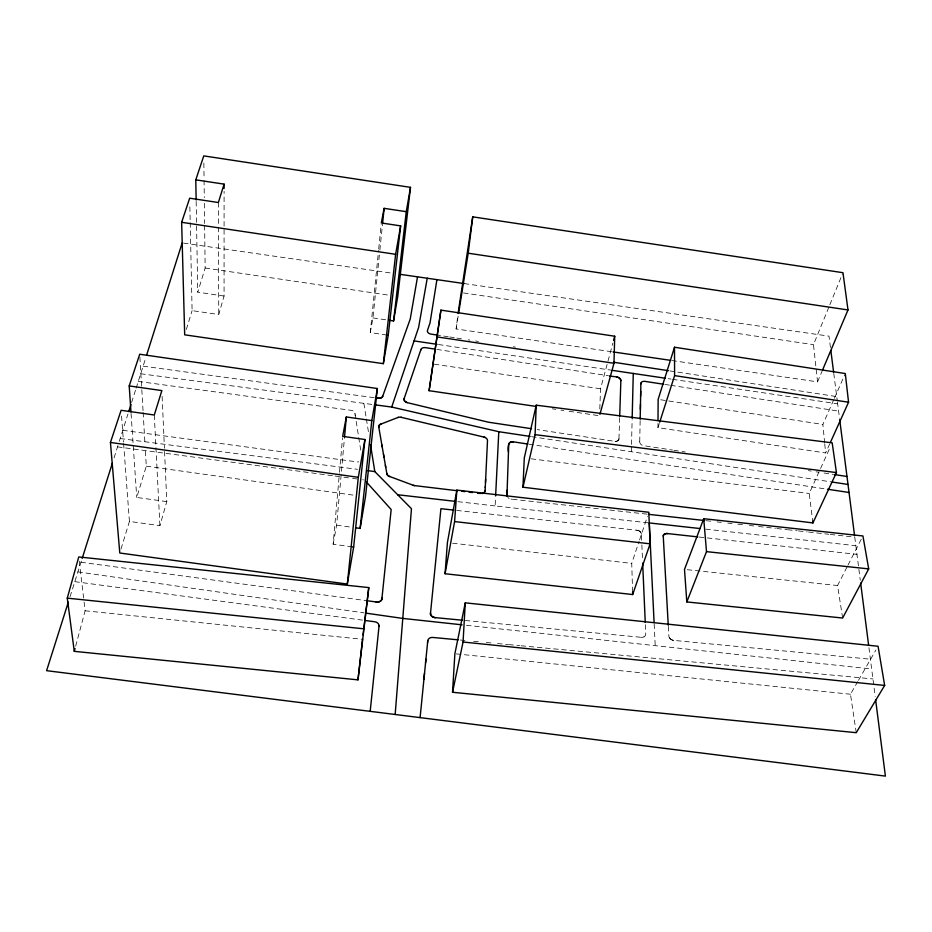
<?xml version="1.0" encoding="UTF-8"?>
<svg xmlns="http://www.w3.org/2000/svg" width="932" height="932" viewBox="0 0 932 932"><rect width="100%" height="100%" fill="white"/><g stroke="black" fill="none" stroke-linecap="round" stroke-linejoin="round"><path stroke-width="0.7" stroke-dasharray="4.66 3.5" d="M190.21 222.701L192.097 310.636L218.752 314.527L224.064 296.038L224.088 191.398M829.736 443.865L825.624 452.975L657.957 427.637L657.98 423.396M640.144 420.635L639.725 442.094M631.348 451.705L631.488 445.904M631.523 444.459L632.129 419.831M639.736 441.652L639.725 441.989A4.241 3.052 17.2 0 0 643.826 445.729L672.438 450.051M619.652 417.711L618.964 438.856A4.054 2.924 16.1 0 1 618.883 439.403M618.976 438.657L618.964 438.762A4.241 3.064 16.1 0 1 614.701 441.314L537.182 429.582M599.8 408.938L600.523 388.795L607.617 362.501M648.078 522.805L495.137 505.948L495.556 497.385M352.273 546.851L333.143 544.218L339.365 473.747M339.493 472.303L342.533 437.784M333.143 544.218L336.627 525.17L344.397 438.599M386.85 335.031L370.272 332.608L378.567 250.382M378.707 248.937L381.188 224.414M370.272 332.608L372.975 317.917L379.72 251.593M379.872 250.149L382.504 224.193M611.625 351.714L456.109 328.949L457.88 314.934M456.109 328.949L458.393 314.655M75.667 646.179L85.115 610.786L83.775 599.451M607.99 361.127L612.848 343.139M123.595 443.492L129.42 521.442L159.908 525.636L166.793 501.602L164.486 449.702M121.009 549.006L129.42 521.442M166.793 501.614L136.748 497.443L146.289 466.163L145.357 450.168M186.33 329.439L192.097 310.636M224.064 296.05L197.747 292.17L205.145 268.02L204.621 224.892M70.04 596.713L81.83 559.503M114.054 457.857L118.842 442.735M119.284 441.349L127.952 414.018M131.61 402.438L135.699 389.576M136.13 388.213L145.753 357.83M657.957 427.637L659.274 423.524M632.595 591.703L631.733 563.371L639.119 541.271M639.573 539.896L647.425 516.41M671.949 360.544L817.55 381.852L813.485 344.665L829.317 306.022M829.864 304.682L842.423 274.031M817.55 381.852L822.059 371.204M824.657 442.98L822.874 424.421L833.791 399.63M834.373 398.325L844.718 374.85M812.914 522.922L809.232 493.471L830.412 446.754M842.633 618.033L837.553 585.517L847.304 566.458M847.957 565.188L861.622 538.498M856.24 732.692L850.485 694.223L857.743 681.607M858.465 680.337L875.882 650.047M643.896 636.882L642.544 637.29A5.394 4.299 21.9 0 1 641.239 637.302L641.239 637.302M465.313 620.491L641.321 637.313A4.765 3.798 22 0 0 645.748 633.865L645.305 623.753M669.386 637.686A4.765 3.763 23.5 0 0 673.766 640.401L870.406 659.192M460.315 640.028L468.05 640.762M473.666 641.298L480.702 641.95M486.318 642.486L492.166 643.033M497.537 643.546L508.091 644.536M508.744 644.594L519.672 645.631M521.116 645.771L872.946 678.939M456.272 653.891L850.485 694.223M85.115 610.786L362.513 639.294M687.257 569.708L837.553 585.517M511.866 499.191L511.435 499.144A9.064 6.897 12.6 0 1 511.004 499.086M466.454 625.29L871.665 669.013M646.924 514.138L511.249 499.121A4.427 3.378 12.7 0 1 507.847 497.443M706.095 520.697L711.873 521.326M717.058 521.908L721.228 522.363M727.752 523.085L732.074 523.563M737.853 524.203L743.62 524.844M749.398 525.485L753.732 525.963M758.601 526.498L765.498 527.267M766.721 527.407L775.377 528.362M776.822 528.526L786.923 529.644M787.552 529.714L797.186 530.774M798.468 530.914L807.135 531.881M808.58 532.032L828.781 534.269M830.226 534.432L854.761 537.147L860.283 580.205M705.804 529.166L855.867 545.709M456.715 510.433L637.162 530.25A4.019 3.052 18.8 0 1 637.826 530.39M699.198 537.042L856.974 554.354M452.579 543.205L631.733 563.371M636.638 530.18L636.824 530.203A4.485 3.402 18.8 0 1 641.391 534.176L641.67 540.374M457.868 501.661L495.137 505.948M531.228 458.824L809.232 493.471M120.17 438.541L357.55 469.332M140.709 373.755L372.951 404.558M117.537 446.871L333.831 475.879M335.066 476.042L342.487 477.033M343.931 477.231L351.632 478.267M352.576 478.384L357.154 479.001M80.968 562.252L366.474 600.662M74.816 581.65L363.398 620.246M138.274 381.421L351.166 410.336A4.322 3.169 5.3 0 1 354.906 413.284L354.999 413.855M122.779 430.304L357.084 461.899A4.439 3.344 5.4 0 0 358.75 461.876M143.12 366.16L376.691 398.046M336.627 525.17L351.83 527.279M146.289 466.163L354.579 495.311M77.904 571.899L363.969 612.86M183.522 243.112L391.696 273.123M464.206 283.573L828.991 336.149L830.47 347.659M463.507 292.939L813.485 344.665M205.145 268.02L389.762 295.327M372.975 317.917L387.141 320.002M434.3 364.179L600.523 388.795M552.28 408.81L555.81 409.334M560.878 410.08L563.778 410.511M569.079 411.292L598.227 415.567M438.483 344.525L610.798 370.12M668.232 378.66L671.098 379.091M672.543 379.301L837.67 403.824M673.871 450.273L681.024 451.356M682.131 451.519L685.311 452.008M808.359 470.625L811.213 471.068M816.129 471.802L818.937 472.233M824.098 473.013L832.963 474.353M531.578 436.654L830.785 481.832M528.84 444.18L826.078 489.02M660.73 399.77L822.874 424.421M438.879 335.31L440.51 335.567M443.783 336.068L448.222 336.755M449.667 336.976L455.422 337.862M456.855 338.083L462.61 338.968M468.248 339.842L469.879 340.087M475.565 340.972L478.442 341.415M513.264 346.774L515.431 347.112M669.828 370.901L836.75 396.613M436.793 349.395L608.375 375.747M665.005 384.45L669.421 385.126M670.749 385.324L838.602 411.105M363.864 403.346L366.148 417.559M366.369 418.981L368.431 431.772M355.15 414.822L355.278 415.602M354.906 413.284L361.138 452.742M833.767 373.382L837.251 400.574M837.425 401.89L839.511 418.212M868.939 647.705L875.183 696.425M79.255 561.192L83.612 598.029M824.75 443.947L825.624 452.975M121.556 416.068L123.49 442.048M131.062 413.435L136.748 497.443M139.893 357.142L143.05 410.93M143.132 412.375L145.008 444.354M668.326 626.409L668.873 635.997A5.359 4.241 23.5 0 0 669.339 637.698M154.293 415.008L159.908 525.636M654.171 623.997L655.219 645.655M641.868 544.894L642.486 559.118M162.121 396.356L164.428 448.257M641.402 534.374L641.402 534.316A4.8 3.646 18.8 0 0 637.884 530.226M189.86 206.846L190.175 221.268M196.163 201.452L197.747 292.17M203.863 163.077L204.05 178.897M204.073 180.33L204.283 197.584M204.353 203.327L204.597 223.459M218.368 202.524L218.449 225.8M218.449 227.245L218.752 314.527M673.766 640.401A4.765 3.763 23.5 0 1 668.873 635.997M618.964 439.426A4.357 3.146 16.1 0 1 614.607 441.302M362.676 479.747A4.497 3.437 5.5 0 1 363.527 479.922"/><path stroke-width="1.4" d="M224.088 188.497L224.088 184.14L195.79 179.853L196.139 200.019M658.004 420.565L658.143 399.374L674.5 347.24L845.289 373.546L848.563 402.228L830.33 442.56M640.867 383.926L640.878 383.518A3.903 2.714 16.2 0 1 640.948 383.11M640.179 419.214L640.878 383.635A4.078 2.843 16.2 0 1 644.944 381.363L663.572 384.229M619.71 416.091L620.863 380.594C620.223 375.643 612.312 377.006 609.4 375.911M640.366 409.346L640.47 404.36M640.622 396.123L640.727 391.219M632.164 418.375L633.271 373.464M599.928 414.379L613.967 363.282L614.712 336.219L440.918 310.123L429.104 390.694L536.529 406.492M507.008 494.018L507.148 490.174M508.464 452.055C507.637 448.735 507.544 440.615 513.287 441.838L527.64 444.005M522.968 487.215L535.085 434.662L536.238 405.187L832.183 442.863L836.435 472.582L812.914 522.922L522.968 487.215L524.285 457.962L536.238 405.187M506.985 494.659L506.973 495.533M485.118 490.453L485.118 490.453A6.897 5.254 11.1 0 1 485.083 490.931A4.427 3.378 11.2 0 1 482.228 493.459M485.502 482.403L485.654 479.223M485.269 487.448L485.304 486.644M495.626 495.952L498.795 431.702L391.708 407.051L375.841 404.942M452.533 692.266L463.064 642.008L465.278 602.841L878.061 646.26L884.654 685.439L856.24 732.692L452.533 692.266L454.874 653.751L465.278 602.841M445.065 573.739L454.595 521.582L456.866 490.104L648.8 512.262L650.105 543.822L632.677 594.546L445.065 573.739L447.407 542.622L456.866 490.104M395.168 714.483L411.466 508.709L374.815 471.569L370.482 444.564M344.525 437.155L346.331 416.953L371.821 420.6L360.113 528.421L355.721 527.815M420.099 717.617L427.788 640.61A4.811 4.008 9.7 0 1 432.763 637.453L458.195 639.83M423.932 679.137L424.514 673.3M425.54 663.025L425.912 659.192M427.567 642.649L427.648 641.787M382.656 222.748L384.124 208.337L406.259 211.68L393.584 320.946L389.46 320.34M360.113 528.421L365.461 496.826L377.378 388.516L139.718 354.242L129.21 385.918L161.865 390.59L154.293 415.008L121.113 410.29L110.442 442.455L119.785 553.014L347.31 584.073L358.307 477.324L364.936 439.52L342.661 436.351L346.331 416.953M430.537 612.813L430.607 614.293A4.776 3.926 9.7 0 0 435.011 617.601M347.31 584.073L353.647 547.049L364.936 439.52M370.19 711.349L379.033 626.246A4.928 4.078 5.6 0 0 379.033 625.535M381.969 598.076L381.887 598.752M357.981 679.859L368.781 587.591L78.754 556.94L67.267 598.146L74.28 651.352L357.981 679.859L362.513 639.294M224.088 184.14L218.368 202.524L189.674 198.201L181.647 222.305L184.687 334.821L383.343 363.666L395.622 254.296L400.643 225.882L381.328 222.969L384.124 208.337M383.343 363.666L388.225 335.229L400.643 225.882M195.79 179.853L203.77 155.889L410.499 187.355L397.731 296.504L393.584 320.946M363.037 634.983L363.562 630.673M363.911 627.807L364.598 622.063M364.948 619.186L368.781 587.591M458.614 313.234L468.202 253.213L472.734 216.853L842.971 272.703L847.992 309.948L822.618 369.864M458.055 313.536L472.734 216.853M429.104 390.694L440.918 310.123M436.922 279.635L430.036 322.88L427.473 330.371A4.054 2.808 8.5 0 0 430.957 334.099L438.157 335.205M371.821 420.6L377.378 388.516M417.524 276.839L410.243 319L382.726 396.182A4.252 3.087 6.5 0 1 378.136 398.244L377.949 398.22M406.259 211.68L410.499 187.355M427.229 278.237L418.619 327.435L391.708 407.051M74.28 651.352L75.026 648.556M613.594 340.366L614.712 336.219M68.304 602.2L46.6 670.667L885.4 776.111L875.637 699.955M82.179 558.408L112.353 463.204M128.709 411.618L130.958 404.511M146.627 355.092L182.171 242.926M659.705 422.161L674.605 375.619L674.5 347.24M420.74 350.071L420.938 349.5M404.197 398.465L404.535 400.981L407.226 402.636L488.38 422.196L531.531 428.72M703.73 518.716L684.496 569.417L686.814 601.932L842.633 618.033L868.694 568.893L862.927 535.958L703.73 518.716L706.503 551.639L686.814 601.932M380.955 424.072L380.652 424.2A4.299 3.169 6.6 0 0 378.835 426.145A4.485 3.309 6.6 0 0 378.753 426.53A3.903 2.878 6.6 0 0 378.765 427.019L378.823 427.415M430.363 614.013A5.01 4.124 9.7 0 0 435.104 617.601L435.384 617.636M435.104 617.613L462.423 620.223M67.267 598.146L364.179 628.844M463.064 642.008L884.654 685.439M706.503 551.639L868.694 568.893M462.109 624.824L402.775 618.417L365.402 613.07M648.357 514.301L704.65 520.534M649.522 522.968L700.025 528.537M453.849 510.119L440.918 508.697L430.514 613.093A5.534 4.543 9.7 0 0 430.526 614.002M697.823 536.89L667.44 533.558A4.485 3.39 20.1 0 0 663.269 536.576L668.267 625.29M667.801 533.593L667.557 533.57A4.811 3.623 20.1 0 0 663.071 535.947M454.595 521.582L650.105 543.822M397.684 494.741L455.002 501.334M387.036 474.306A4.474 3.39 6.9 0 0 388.854 476.147A4.066 3.087 6.9 0 0 389.296 476.357L413.587 485.397A3.938 3.006 8 0 0 414.647 485.607L457.589 490.768M461.888 491.281L464.847 491.642M469.017 492.143L472.489 492.562M477.638 493.179L480.493 493.517M535.085 434.662L836.435 472.582M367.627 470.637L374.815 471.569M366.474 600.662L376.575 602.014A4.776 3.903 5.9 0 0 381.91 598.647L391.172 509.524L366.532 482.124M364.762 620.432L374.804 621.772A4.846 4.019 5.6 0 1 379.044 626.246M376.26 397.987L377.775 398.185M352.366 546.874L353.647 547.049M375.864 601.921L376.388 601.99A5.01 4.089 5.9 0 0 382.097 598.892M110.442 442.455L358.307 477.324M400.306 274.358L464.206 283.573M613.07 351.923L670.667 360.358M387.106 335.066L388.225 335.24M468.202 253.213L847.992 309.948M181.647 222.305L395.622 254.296M437.038 336.906L613.967 363.282M414.064 340.902L437.05 344.316M612.231 370.342L665.355 378.229M834.105 474.528L846.99 476.473M498.795 431.702L530.157 436.432M832.218 482.054L848.004 484.442M827.511 489.23L849.04 492.48M674.605 375.619L848.563 402.228M613.71 362.257L668.384 370.68M435.372 349.174L425.365 347.648A4.112 2.889 8.3 0 0 420.926 349.535L404.115 398.698A4.241 3.076 7.7 0 0 407.226 402.636M401.075 417.291L401.739 417.443M389.949 476.602L389.599 476.473A4.45 3.378 6.9 0 1 386.827 473.631L386.757 473.235M386.862 473.771L378.788 427.171A4.334 3.204 6.6 0 1 380.862 424.107L397.941 417.489A4.299 3.169 7.3 0 1 401.168 417.315L483.976 437.096A5.138 3.798 10.9 0 1 485.188 437.492M381.84 444.844L382.202 446.917M383.46 454.21L384.007 457.356M385.382 465.266L385.743 467.386M830.843 350.548L833.604 372.136M839.697 419.633L854.574 535.714M860.655 583.082L868.647 645.398M812.681 521.058L812.914 522.922M129.21 385.918L130.969 411.991M649.266 522.934L654.101 622.553M642.661 563.068L645.259 622.494M632.595 591.703L632.677 594.546M513.287 441.838A4.299 3.18 12.2 0 0 508.732 444.517L506.973 495.23A4.404 3.355 12.7 0 0 507.125 496.255M414.647 485.619A4.276 3.262 8 0 1 413.26 485.281M397.836 417.524A5.604 4.124 7.4 0 1 398.43 417.326M484.092 437.12A4.299 3.18 10.9 0 1 487.494 440.673L485.118 490.616A4.427 3.378 11.2 0 1 481.995 493.506M427.73 641.006A6.827 5.697 9.9 0 1 427.776 640.61M382.842 396.205A4.404 3.192 6.5 0 1 378.136 398.244M616.961 377.064A4.078 2.843 15.3 0 1 620.863 380.559"/></g></svg>
